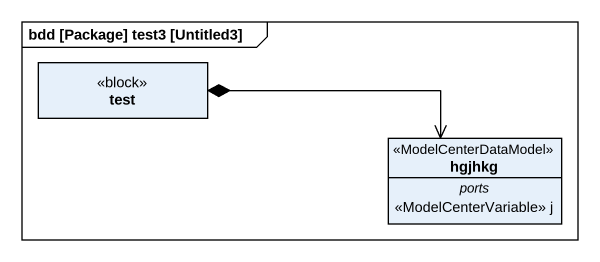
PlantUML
@startuml
mainframe bdd [Package] test3 [Untitled3]
hide circle
hide empty members
class test <<block>>
class hgjhkg <<ModelCenterDataModel>> {
  -- ports --
  <<ModelCenterVariable>> j
}
test *-right-> hgjhkg
@enduml
